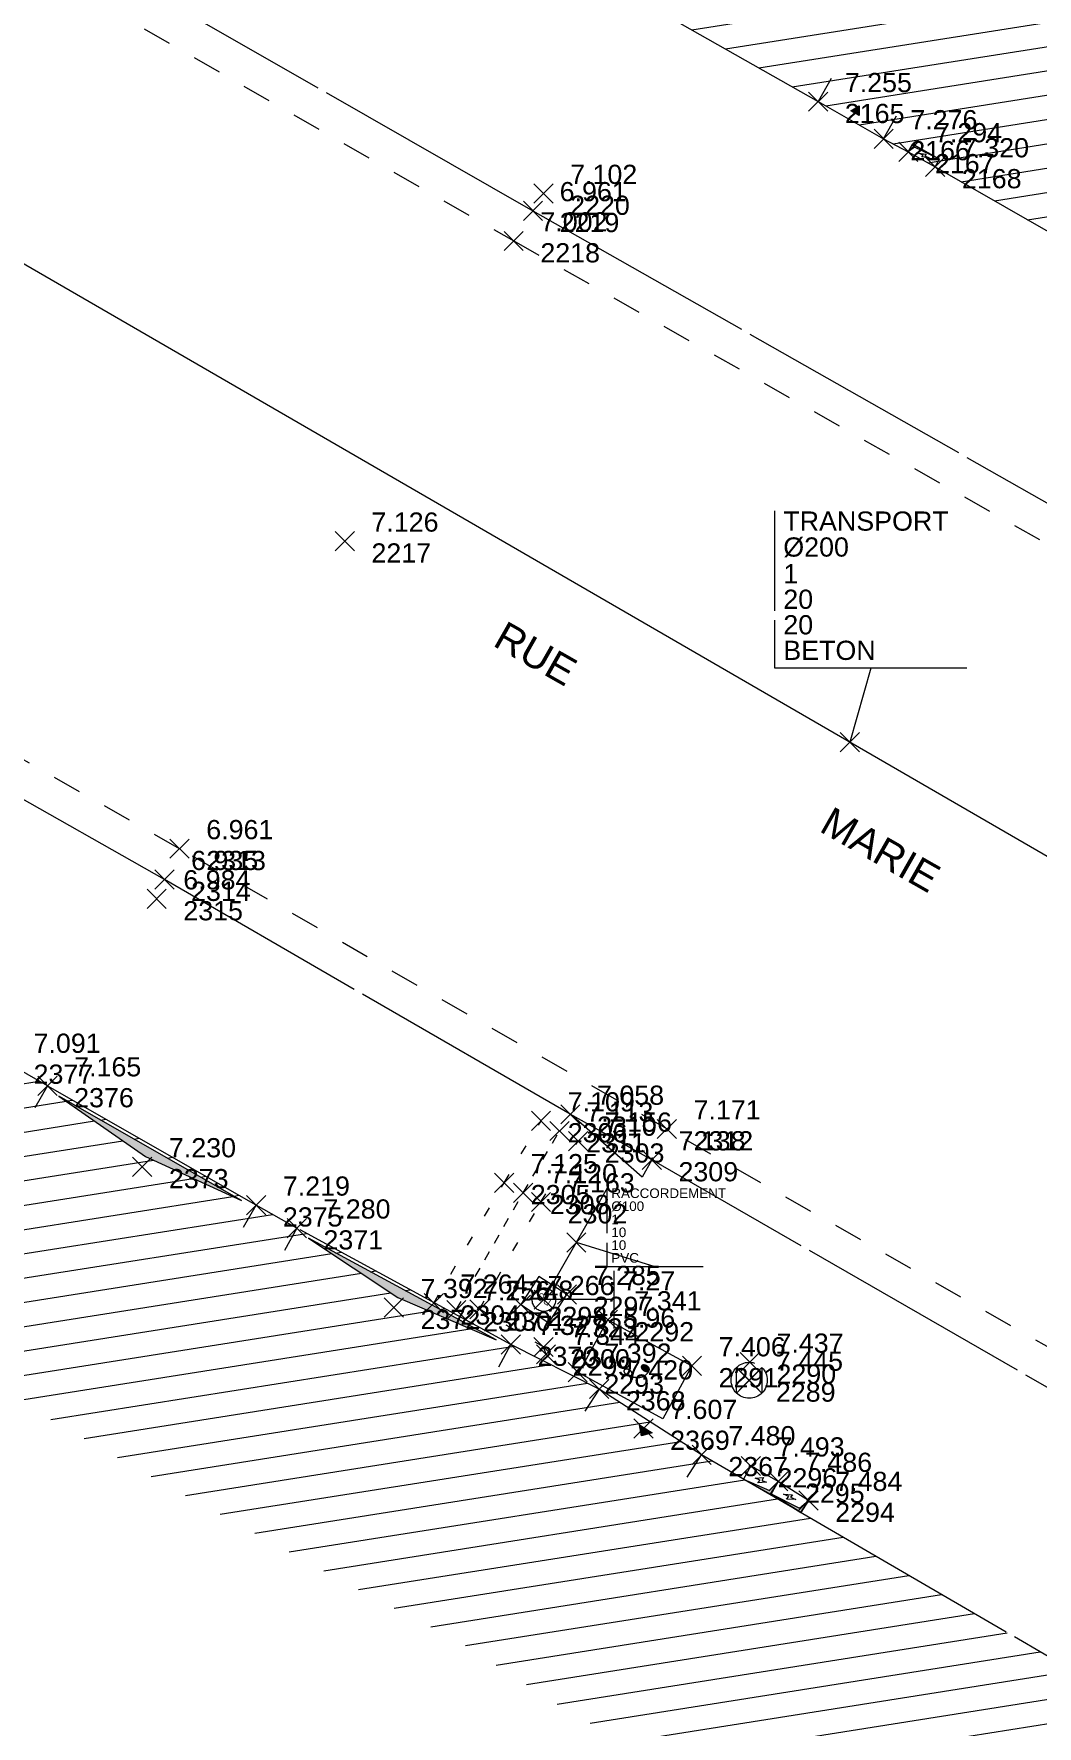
# Model space of a CAD drawing. Header units: metres. Extents: x 1223562 to 1223801, y 7191360 to 7191620.
# Drawn here: x 1223713.34 to 1223723.79, y 7191410.77 to 7191428.39 of the extents above; entities that cross this region are included whole.
import ezdxf
from ezdxf.enums import TextEntityAlignment as Align

# ---------------------------------------------------------------- set-up
doc = ezdxf.new("R2010")
doc.units = ezdxf.units.M
doc.header["$PDMODE"] = 3
doc.header["$PDSIZE"] = 0.1
for name, pattern in [('LL_0822', [2.5, 2.5, 0]), ('LL_0824', [0.35, 0.1, -0.25]), ('LL_0827', [0.2, 0.1, -0.1]), ('LL_0829', [0.6, 0.3, -0.3]), ('RL_1105', [2.5, 2.5, 0]), ('RL_1110', [2.5, 2.5, 0]), ('Socle_Continu', [2.5, 2.5, 0])]:
    doc.linetypes.add(name, pattern=pattern)
for name, color, linetype, lineweight in [('BATIH_SCS', 201, 'Socle_Continu', 13), ('ELECT_SCS', 1, 'Socle_Continu', 13), ('GAZFL_SCS', 40, 'Socle_Continu', 13), ('HABIL_SCI', 7, 'Socle_Continu', 13), ('SIGTA_SCI', 7, 'Socle_Continu', 13), ('SIGTM_SCI', 1, 'Socle_Continu', 13), ('SIGTO_SCI', 255, 'Socle_Continu', 13), ('TELEC_SCS', 3, 'Socle_Continu', 13), ('VOIRI_SCS', 7, 'Socle_Continu', 13)]:
    doc.layers.add(name, color=color, linetype=linetype, lineweight=lineweight)
for name, color, linetype, lineweight, true_color in [('BATIM_SCS', 7, 'Socle_Continu', 13, 0xdf7fff), ('EAUUS_PSI', 7, 'Socle_Continu', 13, 0x7f3f00), ('EAUUS_SCI', 7, 'Socle_Continu', 13, 0x7f3f00), ('EAUUS_SCS', 7, 'Socle_Continu', 13, 0x7f3f00), ('EAUUS_SCT', 7, 'Socle_Continu', 13, 0x7f3f00)]:
    doc.layers.add(name, color=color, linetype=linetype, lineweight=lineweight, true_color=true_color)
doc.styles.add('Reseaux', font='arial.ttf')
doc.styles.get("Standard").update_dxf_attribs({"font": 'arial.ttf'})
doc.linetypes.add('CL_0181', pattern='A,3,-0.15,0.4,-0.381,["eu",Standard,S=0.254,R=0,X=-0.2,Y=-0.1],-0.381,0.4,-0.15', length=4.862)
pattern_1 = [(9, (0, 0), (-0.03910861626, 0.246922085149), [])]

# ---------------------------------------------------------------- blocks, each defined once
blk = doc.blocks.new('YP_1521')
at = {"layer": 'SIGTO_SCI', "color": 7, "linetype": 'Socle_Continu'}
blk.add_point((0, 0), dxfattribs=at)
at = {"layer": 'SIGTA_SCI', "linetype": 'Socle_Continu'}
blk.add_attdef('ALT', (0.278, 0.099), '', height=0.2, dxfattribs=at)
at = {"layer": 'SIGTA_SCI', "linetype": 'Socle_Continu', "flags": 9}
blk.add_attdef('CALQUE_ALT', (1.69, -1.18), '', height=0.2, dxfattribs=at)
at = {"layer": 'SIGTM_SCI', "linetype": 'Socle_Continu'}
blk.add_attdef('MAT', (0.278, -0.223), '', height=0.2, dxfattribs=at)
at = {"layer": 'SIGTM_SCI', "linetype": 'Socle_Continu', "flags": 9}
blk.add_attdef('CALQUE_MAT', (1.69, -1.501), '', height=0.2, dxfattribs=at)
at = {"layer": 'SIGTO_SCI', "linetype": 'Socle_Continu', "flags": 9}
for tag, p in [('ID', (1.69, 0.105)), ('NATURE', (1.69, -0.216)), ('FAMILLE', (1.69, -0.538)), ('CALQUE', (1.69, -0.859)), ('PCRS', (1.69, -1.823))]:
    blk.add_attdef(tag, p, '', height=0.2, dxfattribs=at)
blk = doc.blocks.new('RP_1121')
at = {"layer": 'BATIM_SCS', "linetype": 'Socle_Continu'}
blk.add_hatch(color=256, dxfattribs=at).paths.add_polyline_path([(0.438, 0.086), (0.5, 0.172), (0.563, 0.086)])
for p, q in [((0, 0.276), (0, 0)), ((0.438, 0.086), (0.5, 0.172)), ((0.5, 0.172), (0.563, 0.086)), ((1, -0.001), (1, 0.275)), ((0.563, 0.086), (0.438, 0.086))]:
    blk.add_line(p, q, dxfattribs=at)
at = {"layer": 'BATIM_SCS', "linetype": 'Socle_Continu', "flags": 9}
for tag, p in [('ID', (1.431, 0.651)), ('NATURE', (1.431, 0.33)), ('FAMILLE', (1.431, 0.008)), ('CALQUE', (1.431, -0.313)), ('PCRS', (1.431, -0.634))]:
    blk.add_attdef(tag, p, '', height=0.2, dxfattribs=at)
blk = doc.blocks.new('FP_0406')
at = {"layer": 'ELECT_SCS', "linetype": 'Socle_Continu'}
blk.add_hatch(color=256, dxfattribs=at).paths.add_polyline_path([(0, 0), (0, 0.286), (1, 0.286), (0.1, 0.229)])
at = {"layer": 'ELECT_SCS', "linetype": 'Socle_Continu', "flags": 128}
blk.add_lwpolyline([(0, 0.286), (0, 0), (1, 0), (1, 0.286)], close=True, dxfattribs=at)
at = {"layer": 'ELECT_SCS', "linetype": 'Socle_Continu'}
blk.add_lwpolyline([(0, 0), (0, 0.286), (1, 0.286), (0.1, 0.229)], close=True, dxfattribs=at)
at = {"layer": 'ELECT_SCS', "linetype": 'Socle_Continu', "flags": 128}
blk.add_lwpolyline([(0.689, 0.161), (0.466, 0.074), (0.473, 0.136), (0.314, 0.12), (0.54, 0.215), (0.526, 0.147), (0.689, 0.161)], dxfattribs=at)
at = {"layer": 'ELECT_SCS', "linetype": 'Socle_Continu', "flags": 9}
for tag, p in [('ID', (1.244, 0.678)), ('NATURE', (1.244, 0.357)), ('FAMILLE', (1.244, 0.035)), ('CALQUE', (1.244, -0.286)), ('PCRS', (1.244, -0.607))]:
    blk.add_attdef(tag, p, '', height=0.2, dxfattribs=at)
blk = doc.blocks.new('JP_0701')
at = {"layer": 'GAZFL_SCS', "linetype": 'Socle_Continu'}
for p, q in [((0.353, 0.353), (-0.353, -0.353)), ((-0.353, -0.353), (-0.353, 0.353)), ((-0.353, 0.353), (0.353, -0.353)), ((0.353, 0.353), (0.353, -0.353))]:
    blk.add_line(p, q, dxfattribs=at)
blk.add_circle((0, 0), 0.5, dxfattribs=at)
at = {"layer": 'GAZFL_SCS', "linetype": 'Socle_Continu', "flags": 9}
for tag, p in [('ID', (1.116, 0.579)), ('NATURE', (1.116, 0.258)), ('FAMILLE', (1.116, -0.063)), ('CALQUE', (1.116, -0.385)), ('PCRS', (1.116, -0.706))]:
    blk.add_attdef(tag, p, '', height=0.2, dxfattribs=at)
blk = doc.blocks.new('IP_0645')
at = {"layer": 'TELEC_SCS', "linetype": 'Socle_Continu'}
h = blk.add_hatch(color=256, dxfattribs=at)
edge = h.paths.add_edge_path()
edge.add_ellipse((0.552, 0.603), major_axis=(-0.0325, 0.0325), ratio=1, start_angle=-134.959, end_angle=45.041, ccw=False)
edge.add_ellipse((0.552, 0.603), major_axis=(0.0325, 0.0325), ratio=1, start_angle=135.041, end_angle=315.041, ccw=False)
h = blk.add_hatch(color=256, dxfattribs=at)
edge = h.paths.add_edge_path()
edge.add_ellipse((0.414, 0.404), major_axis=(0.0324, 0.0324), ratio=1, start_angle=-44.959, end_angle=135.041, ccw=False)
edge.add_ellipse((0.414, 0.404), major_axis=(0.0324, 0.0324), ratio=1, start_angle=135.041, end_angle=315.041, ccw=False)
at = {"layer": 'TELEC_SCS', "linetype": 'Socle_Continu', "flags": 128}
blk.add_lwpolyline([(0, 1), (1, 1), (1, 0), (0, 0)], close=True, dxfattribs=at)
at = {"layer": 'TELEC_SCS', "linetype": 'Socle_Continu'}
for points in [[(0.413, 0.573, 0.059478), (0.388, 0.529, 0.035459), (0.378, 0.5, 0.098491)], [(0.47, 0.622, 0.070816), (0.429, 0.592, 0.035655), (0.413, 0.573, 0.098491)], [(0.55, 0.649, 0.060394), (0.492, 0.633, 0.025244), (0.47, 0.622, 0.098491)], [(0.598, 0.603, 0.098311), (0.594, 0.621, 0.098491), (0.584, 0.636, 0.098491), (0.57, 0.646, 0.098491), (0.552, 0.649, 0.098491), (0.534, 0.646, 0.098491), (0.52, 0.636, 0.098491), (0.51, 0.621, 0.098491), (0.506, 0.603, 0.000179), (0.506, 0.603, 0.098491)], [(0.506, 0.603, 0.098311), (0.51, 0.586, 0.098491), (0.52, 0.571, 0.098491), (0.534, 0.561, 0.098491), (0.552, 0.557, 0.098491), (0.57, 0.561, 0.098491), (0.584, 0.571, 0.098491), (0.594, 0.586, 0.098491), (0.598, 0.603, 0.000179), (0.598, 0.603, 0.098491)], [(0.378, 0.5, 0.062521), (0.367, 0.41, 0.003745), (0.367, 0.404, 0.098491)], [(0.46, 0.404, 0.098311), (0.457, 0.422, 0.098491), (0.447, 0.437, 0.098491), (0.432, 0.447, 0.098491), (0.414, 0.45, 0.098491), (0.397, 0.447, 0.098491), (0.382, 0.437, 0.098491), (0.372, 0.422, 0.098491), (0.369, 0.404, 0.000179), (0.369, 0.404, 0.098491)], [(0.369, 0.404, 0.098311), (0.372, 0.387, 0.098491), (0.382, 0.372, 0.098491), (0.397, 0.362, 0.098491), (0.414, 0.359, 0.098491), (0.432, 0.362, 0.098491), (0.447, 0.372, 0.098491), (0.457, 0.387, 0.098491), (0.46, 0.404, 0.000179), (0.46, 0.404, 0.098491)]]:
    blk.add_lwpolyline(points, format="xyb", dxfattribs=at)
at = {"layer": 'TELEC_SCS', "linetype": 'Socle_Continu', "flags": 9}
for tag, p in [('ID', (1.139, 0.951)), ('NATURE', (1.139, 0.63)), ('FAMILLE', (1.139, 0.309)), ('CALQUE', (1.139, -0.012)), ('PCRS', (1.139, -0.334))]:
    blk.add_attdef(tag, p, '', height=0.2, dxfattribs=at)
blk = doc.blocks.new('CP_0163')
at = {"layer": 'EAUUS_SCS', "linetype": 'Socle_Continu'}
blk.add_lwpolyline([(0, 0), (1, 0), (1, 1), (0, 1)], close=True, dxfattribs=at)
at = {"layer": 'EAUUS_SCS', "linetype": 'Socle_Continu', "const_width": 0.0235, "flags": 128}
for points in [[(0.45, 0.412), (0.362, 0.412, -0.405328), (0.31, 0.465), (0.31, 0.553, -0.999132), (0.45, 0.553), (0.45, 0.518), (0.327, 0.518)], [(0.538, 0.624), (0.538, 0.474, 0.410802), (0.6, 0.412), (0.679, 0.412), (0.679, 0.624)]]:
    blk.add_lwpolyline(points, format="xyb", dxfattribs=at)
at = {"layer": 'EAUUS_SCS', "linetype": 'Socle_Continu'}
blk.add_circle((0.5, 0.5), 0.353, dxfattribs=at)
at = {"layer": 'EAUUS_SCS', "linetype": 'Socle_Continu', "flags": 9}
for tag, p in [('ID', (1.381, 1.06)), ('NATURE', (1.381, 0.739)), ('FAMILLE', (1.381, 0.417)), ('CALQUE', (1.381, 0.096)), ('TYPE', (1.381, -0.546)), ('PCRS', (1.381, -0.225))]:
    blk.add_attdef(tag, p, '', height=0.2, dxfattribs=at)
blk = doc.blocks.new('LP_0841')
at = {"layer": 'VOIRI_SCS', "linetype": 'Socle_Continu', "flags": 128}
blk.add_lwpolyline([(0, 0), (0, 0.5), (1, 0)], dxfattribs=at)
at = {"layer": 'VOIRI_SCS', "linetype": 'Socle_Continu', "flags": 9}
for tag, p in [('ID', (1.428, 0.548)), ('NATURE', (1.428, 0.227)), ('FAMILLE', (1.428, -0.095)), ('CALQUE', (1.428, -0.416)), ('PCRS', (1.428, -0.737))]:
    blk.add_attdef(tag, p, '', height=0.2, dxfattribs=at)
blk = doc.blocks.new('RP_1122')
at = {"layer": 'BATIM_SCS', "linetype": 'Socle_Continu'}
blk.add_hatch(color=256, dxfattribs=at).paths.add_polyline_path([(0.0625, 0.0331), (0.9375, 0.0331), (0.5, 0.1325)])
for p, q in [((0, 0.2651), (0, 0)), ((1, 0), (1, 0.2651)), ((0.5, 0.1325), (0.0625, 0.0331)), ((0.9375, 0.0331), (0.5, 0.1325)), ((0.0625, 0.0331), (0.9375, 0.0331))]:
    blk.add_line(p, q, dxfattribs=at)
at = {"layer": 'BATIM_SCS', "linetype": 'Socle_Continu', "flags": 9}
for tag, p in [('ID', (1.3417, 0.8705)), ('NATURE', (1.3417, 0.5492)), ('FAMILLE', (1.3417, 0.228)), ('CALQUE', (1.3417, -0.0933)), ('PCRS', (1.3417, -0.4146))]:
    blk.add_attdef(tag, p, '', height=0.2, dxfattribs=at)
blk = doc.blocks.new('*U95')
at = {"layer": 'EAUUS_SCI', "linetype": 'Socle_Continu'}
blk.add_line((0.218, 0.769), (0, 0), dxfattribs=at)
at = {"layer": 'EAUUS_SCI', "linetype": 'Socle_Continu', "flags": 128}
blk.add_lwpolyline([(1.218, 0.769), (-0.782, 0.769), (-0.782, 2.407)], dxfattribs=at)
at = {"layer": 'EAUUS_SCI', "linetype": 'Socle_Continu'}
blk.add_point((0, 0), dxfattribs=at)
for tag, p in [('TYPE', (-0.694, 2.202)), ('DIAM', (-0.694, 1.932)), ('NBR', (-0.694, 1.654)), ('LARG', (-0.694, 1.388)), ('HAUT', (-0.694, 1.122)), ('MATER', (-0.694, 0.856))]:
    blk.add_attdef(tag, p, '', height=0.2, dxfattribs=at)
at = {"layer": 'EAUUS_SCI', "linetype": 'Socle_Continu', "flags": 9}
for tag, p in [('ID', (2.47, 1.418)), ('NATURE', (2.47, 1.097)), ('FAMILLE', (2.47, 0.776)), ('CALQUE', (2.47, 0.454))]:
    blk.add_attdef(tag, p, '', height=0.2, dxfattribs=at)
blk = doc.blocks.new('*U97')
at = {"layer": 'EAUUS_SCI', "linetype": 'Socle_Continu'}
blk.add_line((1.641, -0.505), (0, 0), dxfattribs=at)
at = {"layer": 'EAUUS_SCI', "linetype": 'Socle_Continu', "flags": 128}
blk.add_lwpolyline([(2.641, -0.505), (0.641, -0.505), (0.641, 1.133)], dxfattribs=at)
at = {"layer": 'EAUUS_SCI', "linetype": 'Socle_Continu'}
blk.add_point((0, 0), dxfattribs=at)
at = {"layer": 'EAUUS_SCI', "linetype": 'Socle_Continu', "flags": 9}
for tag, p in [('ID', (2.47, 1.418)), ('NATURE', (2.47, 1.097)), ('FAMILLE', (2.47, 0.776)), ('CALQUE', (2.47, 0.454))]:
    blk.add_attdef(tag, p, '', height=0.2, dxfattribs=at)
at = {"layer": 'EAUUS_SCI', "linetype": 'Socle_Continu'}
for tag, p in [('TYPE', (0.729, 0.928)), ('DIAM', (0.729, 0.658)), ('NBR', (0.729, 0.38)), ('LARG', (0.729, 0.114)), ('HAUT', (0.729, -0.152)), ('MATER', (0.729, -0.418))]:
    blk.add_attdef(tag, p, '', height=0.2, dxfattribs=at)
blk = doc.blocks.new('CP_2101')
at = {"layer": 'EAUUS_PSI', "linetype": 'Socle_Continu'}
blk.add_line((0.733, 0), (0, 0), dxfattribs=at)
at = {"layer": 'EAUUS_PSI', "linetype": 'Socle_Continu', "flags": 128}
blk.add_lwpolyline([(0.733, -0.3), (0.733, 0.3)], dxfattribs=at)
at = {"layer": 'EAUUS_PSI', "linetype": 'Socle_Continu'}
blk.add_point((0, 0), dxfattribs=at)
at = {"layer": 'EAUUS_PSI', "linetype": 'Socle_Continu', "style": 'Reseaux', "flags": 9}
for tag, p in [('ID', (2.525, 0.541)), ('NATURE', (2.525, 0.22))]:
    blk.add_attdef(tag, p, '', height=0.2, dxfattribs=at)
at = {"layer": 'EAUUS_PSI', "linetype": 'Socle_Continu'}
for tag, p in [('TAMPON', (0.824, 0.196)), ('RADIER', (0.824, -0.192))]:
    blk.add_attdef(tag, text='', height=0.2, dxfattribs=at).set_placement(p, align=Align.MIDDLE_LEFT)
at = {"layer": 'EAUUS_PSI', "linetype": 'Socle_Continu', "flags": 9}
for tag, p in [('FAMILLE', (2.525, -0.101)), ('CALQUE', (2.525, -0.423)), ('PCRS', (2.525, -0.744))]:
    blk.add_attdef(tag, p, '', height=0.2, dxfattribs=at)
blk = doc.blocks.new('ZP_1565')
at = {"layer": 'HABIL_SCI', "linetype": 'Socle_Continu'}
blk.add_attdef('TYPE', text='', height=0.3, dxfattribs=at).set_placement((0, 0), align=Align.MIDDLE_CENTER)
at = {"layer": 'HABIL_SCI', "linetype": 'Socle_Continu', "flags": 9}
for tag, p in [('ID', (0.547, -0.599)), ('NATURE', (0.547, -0.92)), ('FAMILLE', (0.547, -1.242)), ('CALQUE', (0.547, -1.563)), ('PCRS', (0.533, -1.833))]:
    blk.add_attdef(tag, p, '', height=0.2, dxfattribs=at)

msp = doc.modelspace()

# ---------------------------------------------------------------- hatches: boundary and pattern name
at = {"layer": 'BATIH_SCS', "linetype": 'Socle_Continu'}
h = msp.add_hatch(dxfattribs=at)
h.set_pattern_fill('RL_1107', color=256, angle=324, pattern_type=2)
h.set_pattern_definition(pattern_1)
h.paths.add_polyline_path([(1223734.774, 7191458.11), (1223737.57, 7191460.468), (1223738.179, 7191460.991), (1223741.047, 7191463.032), (1223741.806, 7191463.43), (1223744.902, 7191465.188), (1223746.432, 7191466.015), (1223746.502, 7191466.045), (1223747.824, 7191466.636), (1223750.884, 7191468.054), (1223748.434, 7191474.756), (1223748.165, 7191475.484), (1223748.281, 7191475.526), (1223751.777, 7191476.792), (1223754.931, 7191477.924), (1223754.885, 7191478.05), (1223760.818, 7191480.183), (1223761.947, 7191480.614), (1223764.032, 7191481.369), (1223764.066, 7191481.273), (1223765.561, 7191481.815), (1223769.056, 7191483.061), (1223773.425, 7191484.644), (1223774.643, 7191485.075), (1223778.453, 7191486.464), (1223777.426, 7191489.283), (1223773.629, 7191487.899), (1223772.414, 7191487.469), (1223768.034, 7191485.881), (1223767.366, 7191485.639), (1223767.322, 7191485.761), (1223766.466, 7191485.451), (1223766.504, 7191485.348), (1223765.864, 7191485.116), (1223765.83, 7191485.21), (1223764.999, 7191484.909), (1223760.9, 7191483.426), (1223759.774, 7191482.996), (1223753.801, 7191480.848), (1223751.033, 7191479.829), (1223751.071, 7191479.726), (1223750.957, 7191479.685), (1223750.9, 7191479.842), (1223750.782, 7191479.8), (1223749.847, 7191479.464), (1223749.904, 7191479.304), (1223749.94, 7191479.205), (1223749.904, 7191479.304), (1223747.263, 7191478.348), (1223744.312, 7191477.287), (1223744.471, 7191476.835), (1223745.617, 7191473.722), (1223747.119, 7191469.616), (1223746.581, 7191469.366), (1223745.31, 7191468.798), (1223745.135, 7191468.725), (1223743.448, 7191467.812), (1223740.344, 7191466.049), (1223740.343, 7191466.05), (1223739.497, 7191465.606), (1223739.411, 7191465.55), (1223736.329, 7191463.357), (1223735.626, 7191462.753), (1223732.761, 7191460.337), (1223732.069, 7191459.667), (1223729.39, 7191457.078), (1223728.664, 7191456.399), (1223727.217, 7191454.748), (1223726.804, 7191454.242), (1223725.113, 7191451.913), (1223725.062, 7191451.944), (1223724.339, 7191450.834, 0.014624), (1223723.451, 7191449.516, 0.01629), (1223722.554, 7191447.99), (1223721.85, 7191446.726), (1223721.08, 7191445.259), (1223720.409, 7191443.969), (1223719.859, 7191442.869), (1223719.239, 7191441.685), (1223719.239, 7191441.686), (1223718.761, 7191440.858), (1223717.859, 7191439.088), (1223716.812, 7191437.09), (1223715.887, 7191435.293), (1223715.675, 7191434.911), (1223714.504, 7191432.68), (1223714.106, 7191431.934), (1223716.64, 7191430.518), (1223717.15, 7191430.233), (1223717.12, 7191430.179), (1223721.513, 7191427.684), (1223722.195, 7191427.297), (1223722.452, 7191427.162), (1223722.733, 7191427.005), (1223727.812, 7191424.096), (1223727.846, 7191424.157), (1223728.029, 7191424.052), (1223728.048, 7191424.087), (1223728.9, 7191423.572), (1223729.743, 7191423.046), (1223729.905, 7191422.946), (1223729.889, 7191422.92), (1223732.78, 7191421.284), (1223735.413, 7191419.743), (1223736.903, 7191422.347), (1223718.126, 7191433.125), (1223718.316, 7191433.487), (1223718.534, 7191433.88), (1223719.474, 7191435.707), (1223720.524, 7191437.711), (1223721.398, 7191439.426), (1223721.877, 7191440.256), (1223722.53, 7191441.502), (1223723.081, 7191442.606), (1223723.739, 7191443.87), (1223724.489, 7191445.3), (1223725.182, 7191446.543, -0.016433), (1223725.986, 7191447.913, -0.015305), (1223726.815, 7191449.138), (1223726.886, 7191449.248), (1223729.181, 7191452.411), (1223729.507, 7191452.81), (1223730.823, 7191454.31), (1223731.457, 7191454.905), (1223734.155, 7191457.51)])
h.paths.add_polyline_path([(1223732.43, 7191459.9), (1223732.516, 7191459.984), (1223732.531, 7191459.882)], flags=16)
h.paths.add_polyline_path([(1223729.131, 7191456.718), (1223729.145, 7191456.613), (1223729.04, 7191456.633)], flags=16)
h.paths.add_polyline_path([(1223735.986, 7191462.956), (1223736.074, 7191463.032), (1223736.082, 7191462.934)], flags=16)
h.paths.add_polyline_path([(1223724.888, 7191451.282), (1223724.93, 7191451.187), (1223724.826, 7191451.185)], flags=16)
h.paths.add_polyline_path([(1223739.918, 7191465.73), (1223740.027, 7191465.787), (1223740.013, 7191465.682)], flags=16)
h.paths.add_polyline_path([(1223745.901, 7191468.968), (1223746.06, 7191469.039), (1223746.016, 7191468.925)], flags=16)
h.paths.add_polyline_path([(1223719.668, 7191442.319), (1223719.706, 7191442.206), (1223719.592, 7191442.173)], flags=16)
h.paths.add_polyline_path([(1223716.525, 7191436.243), (1223716.585, 7191436.07), (1223716.409, 7191436.019)], flags=16)
h.paths.add_polyline_path([(1223750.285, 7191479.53), (1223750.402, 7191479.572), (1223750.373, 7191479.47)], flags=16)
h.paths.add_polyline_path([(1223752.865, 7191480.362), (1223753.083, 7191480.442), (1223753.02, 7191480.277)], flags=16)
h.paths.add_polyline_path([(1223721.939, 7191427.64), (1223721.939, 7191427.541), (1223721.854, 7191427.589)], flags=16)
h.paths.add_polyline_path([(1223729.413, 7191423.456), (1223729.42, 7191423.35), (1223729.314, 7191423.415)], flags=16)
h.paths.add_polyline_path([(1223760.298, 7191483.104), (1223760.438, 7191483.158), (1223760.399, 7191483.05)], flags=16)
h.paths.add_polyline_path([(1223771.667, 7191487.085), (1223771.841, 7191487.148), (1223771.79, 7191487.017)], flags=16)
h.paths.add_polyline_path([(1223774.047, 7191487.978), (1223774.16, 7191488.019), (1223774.127, 7191487.934)], flags=16)
h = msp.add_hatch(dxfattribs=at)
h.set_pattern_fill('RL_1107', color=256, angle=324, pattern_type=2)
h.set_pattern_definition(pattern_1)
h.paths.add_polyline_path([(1223718.312, 7191414.741), (1223716.081, 7191415.953), (1223715.658, 7191416.192), (1223713.484, 7191417.434), (1223713.061, 7191417.679), (1223710.905, 7191418.929), (1223708.134, 7191420.506), (1223705.146, 7191414.796), (1223704.407, 7191413.382), (1223703.499, 7191411.641), (1223703.521, 7191411.629), (1223706.337, 7191410.596), (1223707.066, 7191411.993), (1223707.805, 7191413.405), (1223709.351, 7191416.361), (1223709.411, 7191416.327), (1223711.558, 7191415.083), (1223711.988, 7191414.834), (1223714.176, 7191413.584), (1223714.626, 7191413.329), (1223716.919, 7191412.083), (1223717.743, 7191411.668), (1223718.734, 7191411.032), (1223724.23, 7191407.834), (1223726.037, 7191406.818), (1223726.232, 7191406.686), (1223728.357, 7191405.49), (1223728.787, 7191405.226), (1223729.953, 7191404.565), (1223731.013, 7191403.956), (1223731.774, 7191403.527), (1223732.928, 7191402.867), (1223735.773, 7191401.248), (1223736.311, 7191400.933), (1223737.831, 7191403.519), (1223737.275, 7191403.845), (1223734.415, 7191405.473), (1223733.254, 7191406.137), (1223732.496, 7191406.563), (1223731.44, 7191407.17), (1223730.312, 7191407.81), (1223729.878, 7191408.077), (1223727.81, 7191409.24), (1223727.614, 7191409.373), (1223725.719, 7191410.438), (1223720.299, 7191413.592), (1223719.232, 7191414.277)])
h.paths.add_polyline_path([(1223713.603, 7191417.328), (1223715.506, 7191416.241), (1223714.505, 7191416.698)], flags=16)
h.paths.add_polyline_path([(1223712.91, 7191417.729), (1223711.917, 7191418.189), (1223711.023, 7191418.822)], flags=16)
h.paths.add_polyline_path([(1223716.204, 7191415.848), (1223718.156, 7191414.788), (1223717.133, 7191415.231)], flags=16)
h.paths.add_polyline_path([(1223719.653, 7191413.905), (1223719.786, 7191413.819), (1223719.673, 7191413.79)], flags=16)
h.paths.add_polyline_path([(1223704.929, 7191414.009), (1223704.806, 7191413.961), (1223704.899, 7191414.137)], flags=16)
h.paths.add_polyline_path([(1223725.822, 7191410.343), (1223727.48, 7191409.41), (1223726.602, 7191409.79)], flags=16)
h.paths.add_polyline_path([(1223727.923, 7191409.138), (1223729.732, 7191408.12), (1223728.779, 7191408.543)], flags=16)
h.paths.add_polyline_path([(1223730.763, 7191407.455), (1223730.904, 7191407.375), (1223730.791, 7191407.341)], flags=16)
h.paths.add_polyline_path([(1223732.786, 7191406.302), (1223732.88, 7191406.248), (1223732.791, 7191406.2)], flags=16)
h.paths.add_polyline_path([(1223734.577, 7191405.343), (1223737.08, 7191403.918), (1223735.78, 7191404.544)], flags=16)

# ---------------------------------------------------------------- linework, layer by layer
at = {"layer": 'BATIM_SCS', "linetype": 'RL_1105'}
for points in [[(1223717.12, 7191430.179, 7.137), (1223721.513, 7191427.684, 7.255), (1223722.195, 7191427.297, 7.276), (1223722.452, 7191427.162, 7.294), (1223722.733, 7191427.005, 7.32), (1223727.812, 7191424.096, 7.495), (1223727.846, 7191424.157, 7.501), (1223728.029, 7191424.052, 7.51), (1223728.048, 7191424.087, 7.513), (1223728.9, 7191423.572, 7.558), (1223729.743, 7191423.046, 7.582), (1223729.905, 7191422.946, 7.589), (1223729.889, 7191422.92, 7.585), (1223732.78, 7191421.284, 7.718), (1223735.413, 7191419.743, 7.825)], [(1223737.831, 7191403.519, 8.147), (1223737.275, 7191403.845, 8.099), (1223734.415, 7191405.473, 8.035), (1223733.254, 7191406.137, 7.966), (1223732.496, 7191406.563, 7.909), (1223731.44, 7191407.17, 7.891), (1223730.312, 7191407.81, 7.793), (1223729.878, 7191408.077, 7.746), (1223727.81, 7191409.24, 7.667), (1223727.614, 7191409.373, 7.649), (1223725.719, 7191410.438, 7.618), (1223720.299, 7191413.592, 7.48), (1223719.232, 7191414.277, 7.42), (1223718.312, 7191414.741, 7.327), (1223716.081, 7191415.953, 7.28), (1223715.658, 7191416.192, 7.219), (1223713.484, 7191417.434, 7.165), (1223713.061, 7191417.679, 7.091), (1223710.905, 7191418.929, 7.033), (1223708.134, 7191420.506, 6.764), (1223705.146, 7191414.796, 6.477), (1223704.407, 7191413.382, 6.478), (1223703.499, 7191411.641, 6.208), (1223703.521, 7191411.629, 6.21)]]:
    msp.add_polyline3d(points, dxfattribs=at)
at = {"layer": 'BATIM_SCS', "linetype": 'RL_1110'}
msp.add_polyline3d([(1223720.299, 7191413.592, 7.48), (1223719.232, 7191414.277, 7.42)], dxfattribs=at)
at = {"layer": 'EAUUS_SCT', "linetype": 'CL_0181'}
for points in [[(1223737.335, 7191412.048, 6.4), (1223706.352, 7191429.98, 5.23), (1223692.286, 7191401.11, 3.7), (1223675.384, 7191370.562, 2.75)], [(1223718.656, 7191415.208, 7.276), (1223719.333, 7191416.396, 7.159)]]:
    msp.add_polyline3d(points, dxfattribs=at)
at = {"layer": 'VOIRI_SCS', "linetype": 'LL_0829'}
for points in [[(1223712.157, 7191430.392, 6.864), (1223711.915, 7191430.214, 6.896), (1223712.118, 7191429.955, 6.888), (1223712.471, 7191429.642, 6.879), (1223712.819, 7191429.411, 6.866), (1223713.97, 7191428.742, 6.859), (1223718.341, 7191426.233, 7.002), (1223726.477, 7191421.615, 7.297), (1223735.991, 7191416.165, 7.691), (1223742.47, 7191412.472, 7.93)], [(1223739.218, 7191405.981, 7.973), (1223735.901, 7191407.883, 7.848), (1223733.166, 7191409.439, 7.739), (1223731.811, 7191410.187, 7.686), (1223726.125, 7191413.447, 7.446), (1223719.937, 7191416.985, 7.171), (1223714.86, 7191419.904, 6.961), (1223711.641, 7191421.734, 6.852), (1223709.718, 7191422.794, 6.768), (1223709.573, 7191422.482, 6.734)]]:
    msp.add_polyline3d(points, dxfattribs=at)
at = {"layer": 'VOIRI_SCS', "linetype": 'LL_0822'}
for points in [[(1223714.132, 7191429.07, 6.816), (1223718.542, 7191426.548, 6.961), (1223726.592, 7191421.974, 7.245)], [(1223725.843, 7191413.176, 7.404), (1223719.78, 7191416.663, 7.138), (1223718.931, 7191417.138, 7.058), (1223714.702, 7191419.583, 6.935), (1223711.451, 7191421.428, 6.823)]]:
    msp.add_polyline3d(points, dxfattribs=at)
at = {"layer": 'VOIRI_SCS', "linetype": 'LL_0824'}
for points in [[(1223717.508, 7191415.171, 7.264), (1223718.241, 7191416.425, 7.125), (1223718.626, 7191417.069, 7.109)], [(1223718.678, 7191414.638, 7.344), (1223718.652, 7191414.715, 7.323), (1223717.985, 7191415.107, 7.248), (1223718.625, 7191416.225, 7.163), (1223719.012, 7191416.858, 7.156)]]:
    msp.add_polyline3d(points, dxfattribs=at)
at = {"layer": 'VOIRI_SCS', "linetype": 'LL_0827'}
msp.add_polyline3d([(1223717.743, 7191415.1, 7.256), (1223718.44, 7191416.321, 7.12), (1223718.819, 7191416.964, 7.113)], dxfattribs=at)

# ---------------------------------------------------------------- block references
at = {"layer": 'BATIM_SCS', "linetype": 'Socle_Continu'}
for name, p, xscale, rotation in [('RP_1121', (1223721.513, 7191427.684, 7.255), 0.7842948842375136, 330.4724887489926), ('RP_1122', (1223715.658, 7191416.192, 7.219), 2.504218260923982, 150.2601303934387), ('RP_1122', (1223718.312, 7191414.741, 7.327), 2.539065228913287, 151.4758917731529), ('RP_1121', (1223720.299, 7191413.592, 7.48), 1.2676723645437, 147.3330644836387)]:
    msp.add_blockref(name, p, dxfattribs=dict(at, xscale=xscale, rotation=rotation))
at = {"layer": 'EAUUS_PSI', "linetype": 'Socle_Continu'}
msp.add_blockref('CP_2101', (1223718.656, 7191415.208, 7.27), dxfattribs=at).add_auto_attribs({'TAMPON': '7.27', 'RADIER': '5.96'})
at = {"layer": 'EAUUS_SCI', "linetype": 'Socle_Continu'}
msp.add_blockref('*U95', (1223721.844, 7191421.014), dxfattribs=at).add_auto_attribs({'TYPE': 'TRANSPORT', 'DIAM': 'Ø200', 'NBR': '1', 'LARG': '20', 'HAUT': '20', 'MATER': 'BETON'})
at = {"layer": 'EAUUS_SCI', "linetype": 'Socle_Continu', "xscale": 0.5, "yscale": 0.5, "zscale": 0.5}
msp.add_blockref('*U97', (1223718.994, 7191415.802), dxfattribs=at).add_auto_attribs({'TYPE': 'RACCORDEMENT', 'DIAM': 'Ø100', 'NBR': '1', 'LARG': '10', 'HAUT': '10', 'MATER': 'PVC'})
at = {"layer": 'EAUUS_SCS', "linetype": 'Socle_Continu', "xscale": 0.3482941929592347, "yscale": 0.3482941929592347, "rotation": 327.2375332005806}
msp.add_blockref('CP_0163', (1223718.415, 7191415.156, 7.266), dxfattribs=at)
at = {"layer": 'ELECT_SCS', "linetype": 'Socle_Continu'}
for p, xscale, yscale, rotation in [((1223722.452, 7191427.162, 7.294), 0.3222251535120037, 0.3222251535120037, 330.9466911499026), ((1223721.098, 7191413.315, 7.486), 0.3279443217203072, 0.55, 150.6942292037908), ((1223721.413, 7191413.116, 7.484), 0.3730579513947533, 0.52, 147.6995263336977)]:
    msp.add_blockref('FP_0406', p, dxfattribs=dict(at, xscale=xscale, yscale=yscale, rotation=rotation))
at = {"layer": 'GAZFL_SCS', "linetype": 'Socle_Continu', "xscale": 0.3754901810083052, "yscale": 0.3754901810083052}
msp.add_blockref('JP_0701', (1223720.795, 7191414.368, 7.445), dxfattribs=at)
at = {"layer": 'HABIL_SCI', "linetype": 'Socle_Continu', "rotation": 330.3921661814182}
msp.add_blockref('ZP_1565', (1223722.528, 7191419.687), dxfattribs=at).add_auto_attribs({'TYPE': 'RUE                          MARIE                          DORVAL'})
at = {"layer": 'SIGTO_SCI', "linetype": 'Socle_Continu'}
for p, values in [((1223721.513, 7191427.684, 7.255), {'ALT': '7.255', 'MAT': '2165'}), ((1223722.195, 7191427.297, 7.276), {'ALT': '7.276', 'MAT': '2166'}), ((1223722.452, 7191427.162, 7.294), {'ALT': '7.294', 'MAT': '2167'}), ((1223722.733, 7191427.005, 7.32), {'ALT': '7.320', 'MAT': '2168'}), ((1223718.651, 7191426.728, 7.102), {'ALT': '7.102', 'MAT': '2220'}), ((1223718.542, 7191426.548, 6.961), {'ALT': '6.961', 'MAT': '2219'}), ((1223718.341, 7191426.233, 7.002), {'ALT': '7.002', 'MAT': '2218'}), ((1223716.581, 7191423.107, 7.126), {'ALT': '7.126', 'MAT': '2217'}), ((1223714.86, 7191419.904, 6.961), {'ALT': '6.961', 'MAT': '2313'}), ((1223714.702, 7191419.583, 6.935), {'ALT': '6.935', 'MAT': '2314'}), ((1223714.621, 7191419.381, 6.984), {'ALT': '6.984', 'MAT': '2315'}), ((1223713.061, 7191417.679, 7.091), {'ALT': '7.091', 'MAT': '2377'}), ((1223713.484, 7191417.434, 7.165), {'ALT': '7.165', 'MAT': '2376'}), ((1223718.626, 7191417.069, 7.109), {'ALT': '7.109', 'MAT': '2306'}), ((1223718.931, 7191417.138, 7.058), {'ALT': '7.058', 'MAT': '2310'}), ((1223718.819, 7191416.964, 7.113), {'ALT': '7.113', 'MAT': '2311'}), ((1223719.937, 7191416.985, 7.171), {'ALT': '7.171', 'MAT': '2312'}), ((1223719.012, 7191416.858, 7.156), {'ALT': '7.156', 'MAT': '2303'}), ((1223714.471, 7191416.591, 7.23), {'ALT': '7.230', 'MAT': '2373'}), ((1223719.78, 7191416.663, 7.138), {'ALT': '7.138', 'MAT': '2309'}), ((1223718.241, 7191416.425, 7.125), {'ALT': '7.125', 'MAT': '2305'}), ((1223715.658, 7191416.192, 7.219), {'ALT': '7.219', 'MAT': '2375'}), ((1223718.44, 7191416.321, 7.12), {'ALT': '7.120', 'MAT': '2308'}), ((1223718.625, 7191416.225, 7.163), {'ALT': '7.163', 'MAT': '2302'}), ((1223716.081, 7191415.953, 7.28), {'ALT': '7.280', 'MAT': '2371'}), ((1223717.508, 7191415.171, 7.264), {'ALT': '7.264', 'MAT': '2304'}), ((1223718.415, 7191415.156, 7.266), {'ALT': '7.266', 'MAT': '2298'}), ((1223718.896, 7191415.261, 7.285), {'ALT': '7.285', 'MAT': '2297'}), ((1223717.093, 7191415.125, 7.392), {'ALT': '7.392', 'MAT': '2372'}), ((1223717.743, 7191415.1, 7.256), {'ALT': '7.256', 'MAT': '2307'}), ((1223717.985, 7191415.107, 7.248), {'ALT': '7.248', 'MAT': '2301'}), ((1223719.321, 7191414.997, 7.341), {'ALT': '7.341', 'MAT': '2292'}), ((1223718.312, 7191414.741, 7.327), {'ALT': '7.327', 'MAT': '2370'}), ((1223718.652, 7191414.715, 7.323), {'ALT': '7.323', 'MAT': '2300'}), ((1223718.678, 7191414.638, 7.344), {'ALT': '7.344', 'MAT': '2299'}), ((1223719.008, 7191414.452, 7.392), {'ALT': '7.392', 'MAT': '2293'}), ((1223720.198, 7191414.518, 7.406), {'ALT': '7.406', 'MAT': '2291'}), ((1223720.801, 7191414.556, 7.437), {'ALT': '7.437', 'MAT': '2290'}), ((1223719.232, 7191414.277, 7.42), {'ALT': '7.420', 'MAT': '2368'}), ((1223720.795, 7191414.368, 7.445), {'ALT': '7.445', 'MAT': '2289'}), ((1223719.693, 7191413.866, 7.607), {'ALT': '7.607', 'MAT': '2369'}), ((1223720.299, 7191413.592, 7.48), {'ALT': '7.480', 'MAT': '2367'}), ((1223720.812, 7191413.475, 7.493), {'ALT': '7.493', 'MAT': '2296'}), ((1223721.098, 7191413.315, 7.486), {'ALT': '7.486', 'MAT': '2295'}), ((1223721.413, 7191413.116, 7.484), {'ALT': '7.484', 'MAT': '2294'})]:
    msp.add_blockref('YP_1521', p, dxfattribs=at).add_auto_attribs(values)
at = {"layer": 'TELEC_SCS', "linetype": 'Socle_Continu', "xscale": 0.9995051917679822, "yscale": 0.6283537220864198, "rotation": 151.3282861141813}
msp.add_blockref('IP_0645', (1223720.198, 7191414.518, 7.406), dxfattribs=at)
at = {"layer": 'VOIRI_SCS', "linetype": 'Socle_Continu', "xscale": 0.9725763683118152, "yscale": 0.4089, "rotation": 150.73963320162}
msp.add_blockref('LP_0841', (1223719.78, 7191416.663, 7.138), dxfattribs=at)

doc.saveas('drawing.dxf')
